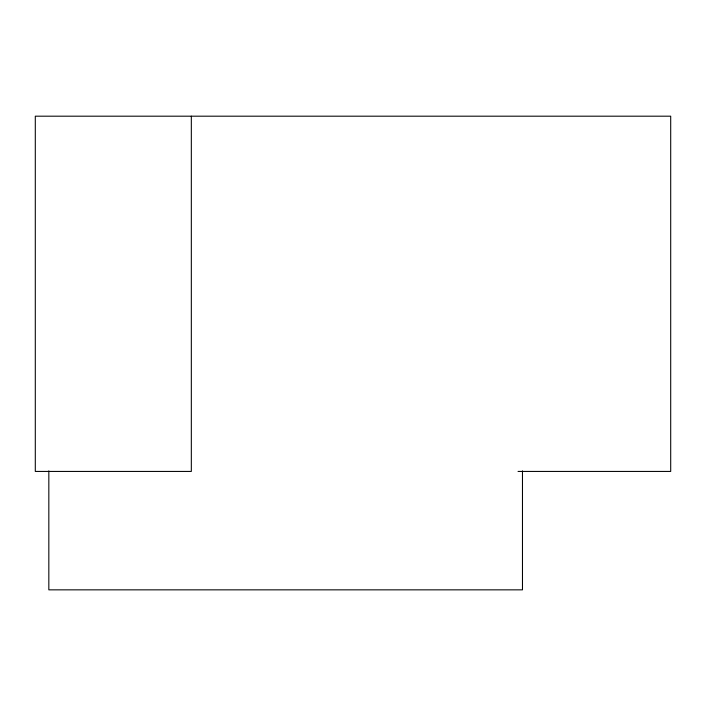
<?xml version="1.0" encoding="UTF-8"?>
<svg xmlns="http://www.w3.org/2000/svg" width="706" height="706" viewBox="0 0 706 706"><rect width="100%" height="100%" fill="white"/><g stroke="black" fill="none" stroke-linecap="round" stroke-linejoin="round"><path stroke-width="1.06" d="M518.036 471.432L670.7 471.432L670.7 116.19L35.3 116.19L35.3 471.432L191.326 471.432L191.326 116.19M522.475 470.876L522.475 589.845L48.829 589.845L48.829 470.876"/></g></svg>
